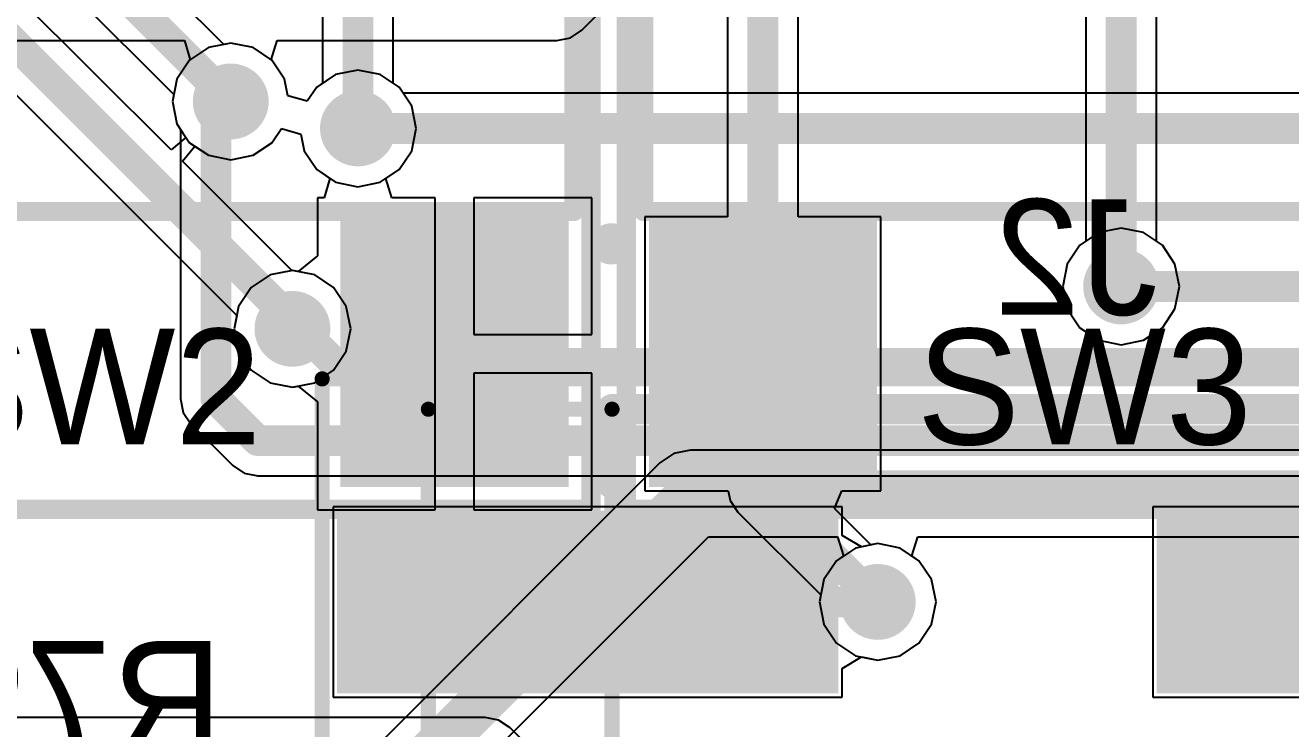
# Model space of a CAD drawing. Header units: millimetres. Extents: x 3.6 to 6.79, y 1.07 to 2.73.
# Drawn here: x 3.9997 to 4.328, y 2.2562 to 2.4388 of the extents above; entities that cross this region are included whole.
import ezdxf

# ---------------------------------------------------------------- set-up
doc = ezdxf.new("R2010")
doc.units = ezdxf.units.MM
doc.header["$MEASUREMENT"] = 0
for name, color, linetype in [('BottomLayer', 5, 'Continuous'), ('BottomOverlay', 54, 'Continuous'), ('BottomPaste', 16, 'Continuous'), ('BottomSolder', 6, 'Continuous'), ('Mechanical11', 56, 'Continuous'), ('Mechanical13', 56, 'Continuous'), ('Mechanical15', 56, 'Continuous'), ('MidLayer1', 16, 'Continuous'), ('MidLayer2', 76, 'Continuous'), ('MultiLayer', 9, 'Continuous'), ('TopLayer', 1, 'Continuous'), ('TopOverlay', 2, 'Continuous'), ('TopPaste', 8, 'Continuous'), ('TopSolder', 216, 'Continuous'), ('ViaHoleLayer', 16, 'Continuous')]:
    doc.layers.add(name, color=color, linetype=linetype)

# ---------------------------------------------------------------- blocks, each defined once
blk = doc.blocks.new('61031621121_B_11')
at = {"layer": 'BottomLayer'}
for points in [[(0.33032, 0.04528), (0.36968, 0.04528), (0.33032, 0.16732), (0.36968, 0.16732)], [(0.33032, -0.16732), (0.36968, -0.16732), (0.33032, -0.04528), (0.36968, -0.04528)]]:
    blk.add_solid(points, dxfattribs=at)
at = {"layer": 'BottomOverlay', "const_width": 0.00787}
for points in [[(0.38071, 0.1), (0.4, 0.1)], [(0.4, 0.1), (0.4, -0.1)]]:
    blk.add_lwpolyline(points, dxfattribs=at)
at = {"layer": 'BottomOverlay', "const_width": 0.00394}
for points in [[(0.37874, 0.1, 1), (0.38268, 0.1, 1)], [(0.39803, 0.1, 1), (0.40197, 0.1, 1)], [(0.39803, 0.1, 1), (0.40197, 0.1, 1)]]:
    blk.add_lwpolyline(points, format="xyb", close=True, dxfattribs=at)
at = {"layer": 'BottomPaste'}
for points in [[(0.33032, 0.04528), (0.36968, 0.04528), (0.33032, 0.16732), (0.36968, 0.16732)], [(0.33032, -0.16732), (0.36968, -0.16732), (0.33032, -0.04528), (0.36968, -0.04528)]]:
    blk.add_solid(points, dxfattribs=at)
at = {"layer": 'BottomSolder'}
for points in [[(0.32632, 0.04128), (0.37368, 0.04128), (0.32632, 0.17132), (0.37368, 0.17132)], [(0.32632, -0.17132), (0.37368, -0.17132), (0.32632, -0.04128), (0.37368, -0.04128)]]:
    blk.add_solid(points, dxfattribs=at)
at = {"layer": 'Mechanical11', "const_width": 0.00394}
for points in [[(-0.4, 0.1), (0.4, 0.1)], [(0.4, 0.1), (0.4, -0.1)]]:
    blk.add_lwpolyline(points, dxfattribs=at)
at = {"layer": 'Mechanical11', "const_width": 0.00197}
blk.add_lwpolyline([(0.39902, 0.1, 1), (0.40098, 0.1, 1)], format="xyb", close=True, dxfattribs=at)
blk.add_lwpolyline([(0.39902, 0.1, 1), (0.40098, 0.1, 1)], format="xyb", close=True, dxfattribs=at)
at = {"layer": 'Mechanical13', "const_width": 0.00394}
for points in [[(-0.4, 0.14764), (0.4, 0.14764)], [(0.4, 0.14764), (0.4, -0.14764)]]:
    blk.add_lwpolyline(points, dxfattribs=at)
at = {"layer": 'Mechanical13', "const_width": 0.00197}
blk.add_lwpolyline([(0.39902, 0.14764, 1), (0.40098, 0.14764, 1)], format="xyb", close=True, dxfattribs=at)
blk.add_lwpolyline([(0.39902, 0.14764, 1), (0.40098, 0.14764, 1)], format="xyb", close=True, dxfattribs=at)
at = {"layer": 'Mechanical15', "const_width": 0.00394}
for points in [[(-0.40787, 0.1752), (0.40787, 0.1752)], [(0.40787, 0.1752), (0.40787, -0.1752)]]:
    blk.add_lwpolyline(points, dxfattribs=at)
at = {"layer": 'Mechanical15', "const_width": 0.00197}
blk.add_lwpolyline([(0.40689, 0.1752, 1), (0.40886, 0.1752, 1)], format="xyb", close=True, dxfattribs=at)
blk.add_lwpolyline([(0.40689, 0.1752, 1), (0.40886, 0.1752, 1)], format="xyb", close=True, dxfattribs=at)
blk = doc.blocks.new('SW2_SMD_31')
at = {"layer": 'Mechanical15', "const_width": 0.005}
for points in [[(-0.19685, 0.12402), (-0.19685, -0.12402)], [(-0.19685, 0.12402), (0.19685, 0.12402)], [(0.19685, 0.12402), (0.19685, -0.12402)], [(-0.19685, -0.12402), (0.19685, -0.12402)]]:
    blk.add_lwpolyline(points, dxfattribs=at)
at = {"layer": 'Mechanical15', "const_width": 0.0025}
for points in [[(-0.1981, 0.12402, 1), (-0.1956, 0.12402, 1)], [(-0.1981, 0.12402, 1), (-0.1956, 0.12402, 1)], [(0.1956, 0.12402, 1), (0.1981, 0.12402, 1)], [(0.1956, 0.12402, 1), (0.1981, 0.12402, 1)], [(-0.1981, -0.12402, 1), (-0.1956, -0.12402, 1)], [(-0.1981, -0.12402, 1), (-0.1956, -0.12402, 1)], [(0.1956, -0.12402, 1), (0.1981, -0.12402, 1)], [(0.1956, -0.12402, 1), (0.1981, -0.12402, 1)]]:
    blk.add_lwpolyline(points, format="xyb", close=True, dxfattribs=at)
at = {"layer": 'TopLayer'}
for points in [[(-0.18701, 0.06299), (-0.12598, 0.06299), (-0.18701, 0.11417), (-0.12598, 0.11417)], [(0.12598, 0.06299), (0.18701, 0.06299), (0.12598, 0.11417), (0.18701, 0.11417)], [(-0.18701, -0.11417), (-0.12598, -0.11417), (-0.18701, -0.06299), (-0.12598, -0.06299)], [(0.12598, -0.11417), (0.18701, -0.11417), (0.12598, -0.06299), (0.18701, -0.06299)]]:
    blk.add_solid(points, dxfattribs=at)
at = {"layer": 'TopOverlay'}
for points, const_width in [([(-0.12653, 0.12795, 1), (-0.12937, 0.12795, 1)], 0.00787), ([(-0.13134, 0.12795, 1), (-0.1274, 0.12795, 1)], 0.00394), ([(-0.1285, 0.12795, 1), (-0.12456, 0.12795, 1)], 0.00394), ([(-0.1208, 0.11955, 1), (-0.1183, 0.11955, 1)], 0.0025), ([(-0.1208, 0.11955, 1), (-0.1183, 0.11955, 1)], 0.0025), ([(0.1183, 0.11955, 1), (0.1208, 0.11955, 1)], 0.0025), ([(0.1183, 0.11955, 1), (0.1208, 0.11955, 1)], 0.0025), ([(-0.1208, -0.11955, 1), (-0.1183, -0.11955, 1)], 0.0025), ([(-0.1208, -0.11955, 1), (-0.1183, -0.11955, 1)], 0.0025), ([(0.1183, -0.11955, 1), (0.1208, -0.11955, 1)], 0.0025), ([(0.1183, -0.11955, 1), (0.1208, -0.11955, 1)], 0.0025)]:
    blk.add_lwpolyline(points, format="xyb", close=True, dxfattribs=dict(at, const_width=const_width))
at = {"layer": 'TopOverlay', "const_width": 0.005}
for points in [[(-0.11955, 0.11955), (0.11955, 0.11955)], [(-0.11955, 0.11955), (-0.11955, -0.11955)], [(0.11955, 0.11955), (0.11955, -0.11955)], [(-0.11955, -0.11955), (0.11955, -0.11955)]]:
    blk.add_lwpolyline(points, dxfattribs=at)
at = {"layer": 'TopPaste'}
for points in [[(-0.18701, 0.06299), (-0.12598, 0.06299), (-0.18701, 0.11417), (-0.12598, 0.11417)], [(0.12598, 0.06299), (0.18701, 0.06299), (0.12598, 0.11417), (0.18701, 0.11417)], [(-0.18701, -0.11417), (-0.12598, -0.11417), (-0.18701, -0.06299), (-0.12598, -0.06299)], [(0.12598, -0.11417), (0.18701, -0.11417), (0.12598, -0.06299), (0.18701, -0.06299)]]:
    blk.add_solid(points, dxfattribs=at)
at = {"layer": 'TopSolder'}
for points in [[(-0.19101, 0.05899), (-0.12198, 0.05899), (-0.19101, 0.11817), (-0.12198, 0.11817)], [(0.12198, 0.05899), (0.19101, 0.05899), (0.12198, 0.11817), (0.19101, 0.11817)], [(-0.19101, -0.11817), (-0.12198, -0.11817), (-0.19101, -0.05899), (-0.12198, -0.05899)], [(0.12198, -0.11817), (0.19101, -0.11817), (0.12198, -0.05899), (0.19101, -0.05899)]]:
    blk.add_solid(points, dxfattribs=at)
blk = doc.blocks.new('SW2_SMD_32')
at = {"layer": 'Mechanical15', "const_width": 0.005}
for points in [[(-0.19685, 0.12402), (-0.19685, -0.12402)], [(-0.19685, 0.12402), (0.19685, 0.12402)], [(0.19685, 0.12402), (0.19685, -0.12402)], [(-0.19685, -0.12402), (0.19685, -0.12402)]]:
    blk.add_lwpolyline(points, dxfattribs=at)
at = {"layer": 'Mechanical15', "const_width": 0.0025}
for points in [[(-0.1981, 0.12402, 1), (-0.1956, 0.12402, 1)], [(-0.1981, 0.12402, 1), (-0.1956, 0.12402, 1)], [(0.1956, 0.12402, 1), (0.1981, 0.12402, 1)], [(0.1956, 0.12402, 1), (0.1981, 0.12402, 1)], [(-0.1981, -0.12402, 1), (-0.1956, -0.12402, 1)], [(-0.1981, -0.12402, 1), (-0.1956, -0.12402, 1)], [(0.1956, -0.12402, 1), (0.1981, -0.12402, 1)], [(0.1956, -0.12402, 1), (0.1981, -0.12402, 1)]]:
    blk.add_lwpolyline(points, format="xyb", close=True, dxfattribs=at)
at = {"layer": 'TopLayer'}
for points in [[(-0.18701, 0.06299), (-0.12598, 0.06299), (-0.18701, 0.11417), (-0.12598, 0.11417)], [(0.12598, 0.06299), (0.18701, 0.06299), (0.12598, 0.11417), (0.18701, 0.11417)], [(-0.18701, -0.11417), (-0.12598, -0.11417), (-0.18701, -0.06299), (-0.12598, -0.06299)], [(0.12598, -0.11417), (0.18701, -0.11417), (0.12598, -0.06299), (0.18701, -0.06299)]]:
    blk.add_solid(points, dxfattribs=at)
at = {"layer": 'TopOverlay'}
for points, const_width in [([(-0.12653, 0.12795, 1), (-0.12937, 0.12795, 1)], 0.00787), ([(-0.13134, 0.12795, 1), (-0.1274, 0.12795, 1)], 0.00394), ([(-0.1285, 0.12795, 1), (-0.12456, 0.12795, 1)], 0.00394), ([(-0.1208, 0.11955, 1), (-0.1183, 0.11955, 1)], 0.0025), ([(-0.1208, 0.11955, 1), (-0.1183, 0.11955, 1)], 0.0025), ([(0.1183, 0.11955, 1), (0.1208, 0.11955, 1)], 0.0025), ([(0.1183, 0.11955, 1), (0.1208, 0.11955, 1)], 0.0025), ([(-0.1208, -0.11955, 1), (-0.1183, -0.11955, 1)], 0.0025), ([(-0.1208, -0.11955, 1), (-0.1183, -0.11955, 1)], 0.0025), ([(0.1183, -0.11955, 1), (0.1208, -0.11955, 1)], 0.0025), ([(0.1183, -0.11955, 1), (0.1208, -0.11955, 1)], 0.0025)]:
    blk.add_lwpolyline(points, format="xyb", close=True, dxfattribs=dict(at, const_width=const_width))
at = {"layer": 'TopOverlay', "const_width": 0.005}
for points in [[(-0.11955, 0.11955), (0.11955, 0.11955)], [(-0.11955, 0.11955), (-0.11955, -0.11955)], [(0.11955, 0.11955), (0.11955, -0.11955)], [(-0.11955, -0.11955), (0.11955, -0.11955)]]:
    blk.add_lwpolyline(points, dxfattribs=at)
at = {"layer": 'TopPaste'}
for points in [[(-0.18701, 0.06299), (-0.12598, 0.06299), (-0.18701, 0.11417), (-0.12598, 0.11417)], [(0.12598, 0.06299), (0.18701, 0.06299), (0.12598, 0.11417), (0.18701, 0.11417)], [(-0.18701, -0.11417), (-0.12598, -0.11417), (-0.18701, -0.06299), (-0.12598, -0.06299)], [(0.12598, -0.11417), (0.18701, -0.11417), (0.12598, -0.06299), (0.18701, -0.06299)]]:
    blk.add_solid(points, dxfattribs=at)
at = {"layer": 'TopSolder'}
for points in [[(-0.19101, 0.05899), (-0.12198, 0.05899), (-0.19101, 0.11817), (-0.12198, 0.11817)], [(0.12198, 0.05899), (0.19101, 0.05899), (0.12198, 0.11817), (0.19101, 0.11817)], [(-0.19101, -0.11817), (-0.12198, -0.11817), (-0.19101, -0.05899), (-0.12198, -0.05899)], [(0.12198, -0.11817), (0.19101, -0.11817), (0.12198, -0.05899), (0.19101, -0.05899)]]:
    blk.add_solid(points, dxfattribs=at)

msp = doc.modelspace()

# ---------------------------------------------------------------- linework, layer by layer
at = {"layer": 'BottomLayer'}
for p, q in [((4.14409, 2.43751), (4.1714, 2.46482)), ((4.14111, 2.43552), (4.14409, 2.43751)), ((3.89969, 2.43482), (4.04097, 2.43482)), ((4.04097, 2.43482), (4.04248, 2.42982)), ((4.06352, 2.42982), (4.06503, 2.43482)), ((4.06503, 2.43482), (4.1376, 2.43482)), ((4.1376, 2.43482), (4.14111, 2.43552)), ((4.0423, 2.4297), (4.03902, 2.42479)), ((4.04248, 2.42982), (4.0423, 2.4297)), ((4.0637, 2.4297), (4.06352, 2.42982)), ((4.06698, 2.42479), (4.0637, 2.4297)), ((4.086, 2.42713), (4.08021, 2.42598)), ((4.09179, 2.42598), (4.086, 2.42713)), ((4.03902, 2.42479), (4.03787, 2.419)), ((4.06784, 2.42047), (4.06698, 2.42479)), ((4.08021, 2.42598), (4.0753, 2.4227)), ((4.0967, 2.4227), (4.09179, 2.42598)), ((4.07285, 2.41904), (4.06784, 2.42047)), ((4.0753, 2.4227), (4.07285, 2.41904)), ((4.09772, 2.42118), (4.0967, 2.4227)), ((4.47198, 2.42118), (4.09772, 2.42118)), ((4.03787, 2.419), (4.03902, 2.41321)), ((4.03902, 2.41321), (4.03998, 2.41177)), ((4.03998, 2.41177), (4.03998, 2.34184)), ((4.03998, 2.34184), (4.04068, 2.33833)), ((4.04068, 2.33833), (4.04267, 2.33535)), ((4.04267, 2.33535), (4.05351, 2.32451)), ((4.05351, 2.32451), (4.05649, 2.32252)), ((4.05649, 2.32252), (4.06, 2.32182)), ((4.06, 2.32182), (4.4712, 2.32182)), ((4.21165, 2.31383), (4.0796, 2.31383)), ((4.0796, 2.31383), (4.0796, 2.26446)), ((4.21165, 2.30639), (4.21165, 2.31383)), ((4.42424, 2.31383), (4.2922, 2.31383)), ((4.2922, 2.31383), (4.2922, 2.26446)), ((4.21665, 2.30344), (4.21165, 2.30639)), ((4.22086, 2.30428), (4.21665, 2.30344)), ((4.22665, 2.30312), (4.22086, 2.30428)), ((4.23156, 2.29984), (4.22665, 2.30312)), ((4.23484, 2.29493), (4.23156, 2.29984)), ((4.23599, 2.28914), (4.23484, 2.29493)), ((4.23484, 2.28335), (4.23599, 2.28914)), ((4.23156, 2.27844), (4.23484, 2.28335)), ((4.22665, 2.27516), (4.23156, 2.27844)), ((4.22086, 2.27401), (4.22665, 2.27516)), ((4.21165, 2.27189), (4.21665, 2.27485)), ((4.21165, 2.26446), (4.21165, 2.27189)), ((4.21665, 2.27485), (4.22086, 2.27401)), ((4.0796, 2.26446), (4.21165, 2.26446)), ((4.2922, 2.26446), (4.42424, 2.26446)), ((4.119, 2.25918), (3.9868, 2.25918)), ((4.12251, 2.25848), (4.119, 2.25918)), ((4.12549, 2.25649), (4.12251, 2.25848)), ((4.15211, 2.22987), (4.12549, 2.25649))]:
    msp.add_line(p, q, dxfattribs=at)
for points, const_width in [([(4.04808, 2.419, 1), (4.05792, 2.419, 1)], 0.00984), ([(4.051, 2.419, 1), (4.055, 2.419, 1)], 0.004), ([(4.08108, 2.412, 1), (4.09092, 2.412, 1)], 0.00984), ([(4.04716, 2.41516, 1), (4.05116, 2.41516, 1)], 0.004), ([(4.04716, 2.41516, 1), (4.05116, 2.41516, 1)], 0.004), ([(4.084, 2.412, 1), (4.088, 2.412, 1)], 0.004), ([(4.27908, 2.371, 1), (4.28892, 2.371, 1)], 0.00984), ([(4.282, 2.371, 1), (4.286, 2.371, 1)], 0.004), ([(4.06408, 2.36, 1), (4.07392, 2.36, 1)], 0.00984), ([(4.067, 2.36, 1), (4.071, 2.36, 1)], 0.004), ([(4.069, 2.36, 1), (4.073, 2.36, 1)], 0.004), ([(4.069, 2.36, 1), (4.073, 2.36, 1)], 0.004), ([(4.078, 2.351, 1), (4.082, 2.351, 1)], 0.004), ([(4.078, 2.351, 1), (4.082, 2.351, 1)], 0.004), ([(4.04716, 2.34184, 1), (4.05116, 2.34184, 1)], 0.004), ([(4.04716, 2.34184, 1), (4.05116, 2.34184, 1)], 0.004), ([(4.058, 2.331, 1), (4.062, 2.331, 1)], 0.004), ([(4.058, 2.331, 1), (4.062, 2.331, 1)], 0.004), ([(4.21594, 2.28914, 1), (4.22578, 2.28914, 1)], 0.00984), ([(4.14362, 2.28914, 1), (4.14762, 2.28914, 1)], 0.004), ([(4.21886, 2.28914, 1), (4.22286, 2.28914, 1)], 0.004)]:
    msp.add_lwpolyline(points, format="xyb", close=True, dxfattribs=dict(at, const_width=const_width))
at = {"layer": 'BottomLayer', "const_width": 0.008}
for points in [[(4.04916, 2.41516), (4.053, 2.419)], [(4.04916, 2.34184), (4.04916, 2.41516)], [(4.086, 2.412), (4.47198, 2.412)], [(4.284, 2.371), (4.49, 2.371)], [(4.069, 2.36), (4.071, 2.36)], [(4.071, 2.36), (4.08, 2.351)], [(4.08, 2.351), (4.4902, 2.351)], [(4.04916, 2.34184), (4.06, 2.331)], [(4.06, 2.331), (4.475, 2.331)], [(4.14562, 2.28914), (4.22086, 2.28914)]]:
    msp.add_lwpolyline(points, dxfattribs=at)
at = {"layer": 'MidLayer1'}
for p, q in [((4.0512, 2.43378), (3.88016, 2.60482)), ((3.86987, 2.58916), (4.03822, 2.4208)), ((4.03751, 2.40647), (3.91249, 2.53149)), ((3.9022, 2.51582), (4.05456, 2.36347)), ((4.053, 2.43413), (4.0512, 2.43378)), ((4.05879, 2.43298), (4.053, 2.43413)), ((4.0637, 2.4297), (4.05879, 2.43298)), ((4.06698, 2.42479), (4.0637, 2.4297)), ((4.086, 2.42713), (4.08021, 2.42598)), ((4.09179, 2.42598), (4.086, 2.42713)), ((4.06784, 2.42047), (4.06698, 2.42479)), ((4.08021, 2.42598), (4.0753, 2.4227)), ((4.0967, 2.4227), (4.09179, 2.42598)), ((4.03822, 2.4208), (4.03787, 2.419)), ((4.07285, 2.41904), (4.06784, 2.42047)), ((4.0753, 2.4227), (4.07285, 2.41904)), ((4.09998, 2.41779), (4.0967, 2.4227)), ((4.03787, 2.419), (4.03902, 2.41321)), ((4.10113, 2.412), (4.09998, 2.41779)), ((4.03902, 2.41321), (4.04052, 2.41096)), ((4.04052, 2.41096), (4.04139, 2.40966)), ((4.0637, 2.4083), (4.06615, 2.41196)), ((4.06615, 2.41196), (4.07116, 2.41053)), ((4.07116, 2.41053), (4.07202, 2.40621)), ((4.09998, 2.40621), (4.10113, 2.412)), ((4.04139, 2.40966), (4.03751, 2.40647)), ((4.04047, 2.40351), (4.04366, 2.40739)), ((4.04366, 2.40739), (4.04496, 2.40652)), ((4.04496, 2.40652), (4.04721, 2.40502)), ((4.05879, 2.40502), (4.0637, 2.4083)), ((4.06887, 2.37511), (4.04047, 2.40351)), ((4.04721, 2.40502), (4.053, 2.40387)), ((4.053, 2.40387), (4.05879, 2.40502)), ((4.07202, 2.40621), (4.0753, 2.4013)), ((4.0967, 2.4013), (4.09998, 2.40621)), ((4.0753, 2.4013), (4.08021, 2.39802)), ((4.09179, 2.39802), (4.0967, 2.4013)), ((4.08021, 2.39802), (4.086, 2.39687)), ((4.086, 2.39687), (4.09179, 2.39802)), ((4.27821, 2.38498), (4.2733, 2.3817)), ((4.284, 2.38613), (4.27821, 2.38498)), ((4.28979, 2.38498), (4.284, 2.38613)), ((4.2947, 2.3817), (4.28979, 2.38498)), ((4.2733, 2.3817), (4.27002, 2.37679)), ((4.29798, 2.37679), (4.2947, 2.3817)), ((4.069, 2.37513), (4.06887, 2.37511)), ((4.07479, 2.37398), (4.069, 2.37513)), ((4.0797, 2.3707), (4.07479, 2.37398)), ((4.27002, 2.37679), (4.26887, 2.371)), ((4.29913, 2.371), (4.29798, 2.37679)), ((4.08298, 2.36579), (4.0797, 2.3707)), ((4.26887, 2.371), (4.27002, 2.36521)), ((4.29798, 2.36521), (4.29913, 2.371)), ((4.08413, 2.36), (4.08298, 2.36579)), ((4.27002, 2.36521), (4.2733, 2.3603)), ((4.2947, 2.3603), (4.29798, 2.36521)), ((4.05456, 2.36347), (4.05387, 2.36)), ((4.05387, 2.36), (4.05502, 2.35421)), ((4.08298, 2.35421), (4.08413, 2.36)), ((4.2733, 2.3603), (4.27821, 2.35702)), ((4.28979, 2.35702), (4.2947, 2.3603)), ((4.05502, 2.35421), (4.0583, 2.3493)), ((4.0797, 2.3493), (4.08298, 2.35421)), ((4.27821, 2.35702), (4.284, 2.35587)), ((4.284, 2.35587), (4.28979, 2.35702)), ((4.0583, 2.3493), (4.06321, 2.34602)), ((4.07479, 2.34602), (4.0797, 2.3493)), ((4.06321, 2.34602), (4.069, 2.34487)), ((4.069, 2.34487), (4.07479, 2.34602)), ((4.17227, 2.32849), (4.16798, 2.32763)), ((5.4732, 2.32849), (4.17227, 2.32849)), ((4.17227, 2.32849), (4.17227, 2.32849)), ((4.16434, 2.3252), (4.06109, 2.22195)), ((4.16798, 2.32763), (4.16434, 2.3252)), ((4.07695, 2.20609), (4.17692, 2.30606)), ((4.17692, 2.30606), (4.21046, 2.30606)), ((4.21046, 2.30606), (4.21197, 2.30106)), ((4.22974, 2.30106), (4.23126, 2.30606)), ((4.23126, 2.30606), (4.43274, 2.30606)), ((4.21016, 2.29984), (4.20688, 2.29493)), ((4.21197, 2.30106), (4.21016, 2.29984)), ((4.23156, 2.29984), (4.22974, 2.30106)), ((4.23484, 2.29493), (4.23156, 2.29984)), ((4.20688, 2.29493), (4.20573, 2.28914)), ((4.23599, 2.28914), (4.23484, 2.29493)), ((4.20573, 2.28914), (4.20688, 2.28335)), ((4.23484, 2.28335), (4.23599, 2.28914)), ((4.20688, 2.28335), (4.21016, 2.27844)), ((4.23156, 2.27844), (4.23484, 2.28335)), ((4.21016, 2.27844), (4.21507, 2.27516)), ((4.22665, 2.27516), (4.23156, 2.27844)), ((4.21507, 2.27516), (4.22086, 2.27401)), ((4.22086, 2.27401), (4.22665, 2.27516))]:
    msp.add_line(p, q, dxfattribs=at)
for points, const_width in [([(3.87367, 2.59833), (4.053, 2.419)], 0.008), ([(3.906, 2.525), (4.069, 2.362)], 0.008), ([(4.069, 2.36), (4.069, 2.362)], 0.008), ([(4.062, 2.207), (4.17227, 2.31727)], 0.012), ([(4.17227, 2.31727), (5.4732, 2.31727)], 0.012)]:
    msp.add_lwpolyline(points, dxfattribs=dict(at, const_width=const_width))
for points, const_width in [([(4.04808, 2.419, 1), (4.05792, 2.419, 1)], 0.00984), ([(4.051, 2.419, 1), (4.055, 2.419, 1)], 0.004), ([(4.08108, 2.412, 1), (4.09092, 2.412, 1)], 0.00984), ([(4.27908, 2.371, 1), (4.28892, 2.371, 1)], 0.00984), ([(4.06408, 2.36, 1), (4.07392, 2.36, 1)], 0.00984), ([(4.067, 2.362, 1), (4.071, 2.362, 1)], 0.004), ([(4.067, 2.362, 1), (4.071, 2.362, 1)], 0.004), ([(4.067, 2.36, 1), (4.071, 2.36, 1)], 0.004), ([(4.16927, 2.31727, 1), (4.17527, 2.31727, 1)], 0.006), ([(4.16927, 2.31727, 1), (4.17527, 2.31727, 1)], 0.006), ([(4.21594, 2.28914, 1), (4.22578, 2.28914, 1)], 0.00984)]:
    msp.add_lwpolyline(points, format="xyb", close=True, dxfattribs=dict(at, const_width=const_width))
at = {"layer": 'MidLayer2'}
for p, q in [((4.04721, 2.43298), (4.0423, 2.4297)), ((4.053, 2.43413), (4.04721, 2.43298)), ((4.05879, 2.43298), (4.053, 2.43413)), ((4.0637, 2.4297), (4.05879, 2.43298)), ((4.0423, 2.4297), (4.03902, 2.42479)), ((4.06698, 2.42479), (4.0637, 2.4297)), ((4.086, 2.42713), (4.08021, 2.42598)), ((4.09179, 2.42598), (4.086, 2.42713)), ((4.03902, 2.42479), (4.03787, 2.419)), ((4.06784, 2.42047), (4.06698, 2.42479)), ((4.08021, 2.42598), (4.0753, 2.4227)), ((4.0967, 2.4227), (4.09179, 2.42598)), ((4.07285, 2.41904), (4.06784, 2.42047)), ((4.0753, 2.4227), (4.07285, 2.41904)), ((4.09998, 2.41779), (4.0967, 2.4227)), ((4.03787, 2.419), (4.03902, 2.41321)), ((4.10113, 2.412), (4.09998, 2.41779)), ((4.03902, 2.41321), (4.0423, 2.4083)), ((4.0637, 2.4083), (4.06615, 2.41196)), ((4.06615, 2.41196), (4.07116, 2.41053)), ((4.07116, 2.41053), (4.07202, 2.40621)), ((4.09998, 2.40621), (4.10113, 2.412)), ((4.0423, 2.4083), (4.04721, 2.40502)), ((4.05879, 2.40502), (4.0637, 2.4083)), ((4.04721, 2.40502), (4.053, 2.40387)), ((4.053, 2.40387), (4.05879, 2.40502)), ((4.07202, 2.40621), (4.0753, 2.4013)), ((4.0967, 2.4013), (4.09998, 2.40621)), ((4.0753, 2.4013), (4.08021, 2.39802)), ((4.09179, 2.39802), (4.0967, 2.4013)), ((4.08021, 2.39802), (4.086, 2.39687)), ((4.086, 2.39687), (4.09179, 2.39802)), ((4.27821, 2.38498), (4.2733, 2.3817)), ((4.284, 2.38613), (4.27821, 2.38498)), ((4.28979, 2.38498), (4.284, 2.38613)), ((4.2947, 2.3817), (4.28979, 2.38498)), ((4.2733, 2.3817), (4.27002, 2.37679)), ((4.29798, 2.37679), (4.2947, 2.3817)), ((4.06321, 2.37398), (4.0583, 2.3707)), ((4.069, 2.37513), (4.06321, 2.37398)), ((4.07479, 2.37398), (4.069, 2.37513)), ((4.0797, 2.3707), (4.07479, 2.37398)), ((4.27002, 2.37679), (4.26887, 2.371)), ((4.29913, 2.371), (4.29798, 2.37679)), ((4.0583, 2.3707), (4.05502, 2.36579)), ((4.08298, 2.36579), (4.0797, 2.3707)), ((4.26887, 2.371), (4.27002, 2.36521)), ((4.29798, 2.36521), (4.29913, 2.371)), ((4.05502, 2.36579), (4.05387, 2.36)), ((4.08413, 2.36), (4.08298, 2.36579)), ((4.27002, 2.36521), (4.2733, 2.3603)), ((4.2947, 2.3603), (4.29798, 2.36521)), ((4.05387, 2.36), (4.05502, 2.35421)), ((4.08298, 2.35421), (4.08413, 2.36)), ((4.2733, 2.3603), (4.27821, 2.35702)), ((4.28979, 2.35702), (4.2947, 2.3603)), ((4.05502, 2.35421), (4.0583, 2.3493)), ((4.0797, 2.3493), (4.08298, 2.35421)), ((4.27821, 2.35702), (4.284, 2.35587)), ((4.284, 2.35587), (4.28979, 2.35702)), ((4.0583, 2.3493), (4.06321, 2.34602)), ((4.07479, 2.34602), (4.0797, 2.3493)), ((4.06321, 2.34602), (4.069, 2.34487)), ((4.069, 2.34487), (4.07479, 2.34602)), ((4.21507, 2.30312), (4.21016, 2.29984)), ((4.22086, 2.30428), (4.21507, 2.30312)), ((4.22665, 2.30312), (4.22086, 2.30428)), ((4.23156, 2.29984), (4.22665, 2.30312)), ((4.21016, 2.29984), (4.20688, 2.29493)), ((4.23484, 2.29493), (4.23156, 2.29984)), ((4.20688, 2.29493), (4.20573, 2.28914)), ((4.23599, 2.28914), (4.23484, 2.29493)), ((4.20573, 2.28914), (4.20688, 2.28335)), ((4.23484, 2.28335), (4.23599, 2.28914)), ((4.20688, 2.28335), (4.21016, 2.27844)), ((4.23156, 2.27844), (4.23484, 2.28335)), ((4.21016, 2.27844), (4.21507, 2.27516)), ((4.22665, 2.27516), (4.23156, 2.27844)), ((4.21507, 2.27516), (4.22086, 2.27401)), ((4.22086, 2.27401), (4.22665, 2.27516))]:
    msp.add_line(p, q, dxfattribs=at)
at = {"layer": 'MidLayer2', "const_width": 0.00984}
for points in [[(4.04808, 2.419, 1), (4.05792, 2.419, 1)], [(4.08108, 2.412, 1), (4.09092, 2.412, 1)], [(4.27908, 2.371, 1), (4.28892, 2.371, 1)], [(4.06408, 2.36, 1), (4.07392, 2.36, 1)], [(4.21594, 2.28914, 1), (4.22578, 2.28914, 1)]]:
    msp.add_lwpolyline(points, format="xyb", close=True, dxfattribs=at)
at = {"layer": 'MultiLayer', "const_width": 0.00984}
for points in [[(4.04808, 2.419, 1), (4.05792, 2.419, 1)], [(4.08108, 2.412, 1), (4.09092, 2.412, 1)], [(4.27908, 2.371, 1), (4.28892, 2.371, 1)], [(4.06408, 2.36, 1), (4.07392, 2.36, 1)], [(4.21594, 2.28914, 1), (4.22578, 2.28914, 1)]]:
    msp.add_lwpolyline(points, format="xyb", close=True, dxfattribs=at)
at = {"layer": 'TopLayer'}
for p, q in [((4.18189, 2.63098), (4.18189, 2.38902)), ((4.20024, 2.38902), (4.20024, 2.54432)), ((4.29318, 2.38272), (4.29318, 2.526)), ((4.27482, 2.5222), (4.27482, 2.38272)), ((4.07682, 2.50828), (4.07682, 2.42372)), ((4.09518, 2.42372), (4.09518, 2.50828)), ((4.04721, 2.43298), (4.0423, 2.4297)), ((4.053, 2.43413), (4.04721, 2.43298)), ((4.05879, 2.43298), (4.053, 2.43413)), ((4.0637, 2.4297), (4.05879, 2.43298)), ((4.0423, 2.4297), (4.03902, 2.42479)), ((4.06698, 2.42479), (4.0637, 2.4297)), ((4.03902, 2.42479), (4.03787, 2.419)), ((4.06784, 2.42047), (4.06698, 2.42479)), ((4.07682, 2.42372), (4.0753, 2.4227)), ((4.0967, 2.4227), (4.09518, 2.42372)), ((4.07285, 2.41904), (4.06784, 2.42047)), ((4.0753, 2.4227), (4.07285, 2.41904)), ((4.09998, 2.41779), (4.0967, 2.4227)), ((4.03787, 2.419), (4.03902, 2.41321)), ((4.10113, 2.412), (4.09998, 2.41779)), ((4.03902, 2.41321), (4.0423, 2.4083)), ((4.0637, 2.4083), (4.06615, 2.41196)), ((4.06615, 2.41196), (4.07116, 2.41053)), ((4.07116, 2.41053), (4.07202, 2.40621)), ((4.09998, 2.40621), (4.10113, 2.412)), ((4.0423, 2.4083), (4.04721, 2.40502)), ((4.05879, 2.40502), (4.0637, 2.4083)), ((4.04721, 2.40502), (4.053, 2.40387)), ((4.053, 2.40387), (4.05879, 2.40502)), ((4.07202, 2.40621), (4.0753, 2.4013)), ((4.0967, 2.4013), (4.09998, 2.40621)), ((4.0753, 2.4013), (4.07872, 2.39902)), ((4.09328, 2.39902), (4.0967, 2.4013)), ((4.07872, 2.39902), (4.0772, 2.39402)), ((4.0948, 2.39402), (4.09328, 2.39902)), ((4.0772, 2.39402), (4.07547, 2.39402)), ((4.07547, 2.39402), (4.07547, 2.37894)), ((4.10606, 2.39402), (4.0948, 2.39402)), ((4.10606, 2.3535), (4.10606, 2.39402)), ((4.14665, 2.39402), (4.11606, 2.39402)), ((4.11606, 2.39402), (4.11606, 2.3585)), ((4.14665, 2.3585), (4.14665, 2.39402)), ((4.18189, 2.38902), (4.16047, 2.38902)), ((4.16047, 2.38902), (4.16047, 2.31799)), ((4.22166, 2.38902), (4.20024, 2.38902)), ((4.22166, 2.31799), (4.22166, 2.38902)), ((4.2733, 2.3817), (4.27002, 2.37679)), ((4.27482, 2.38272), (4.2733, 2.3817)), ((4.2947, 2.3817), (4.29318, 2.38272)), ((4.29798, 2.37679), (4.2947, 2.3817)), ((4.07547, 2.37894), (4.07047, 2.37484)), ((4.06321, 2.37398), (4.0583, 2.3707)), ((4.069, 2.37513), (4.06321, 2.37398)), ((4.07047, 2.37484), (4.069, 2.37513)), ((4.27002, 2.37679), (4.26887, 2.371)), ((4.29913, 2.371), (4.29798, 2.37679)), ((4.0583, 2.3707), (4.05502, 2.36579)), ((4.26887, 2.371), (4.27002, 2.36521)), ((4.29798, 2.36521), (4.29913, 2.371)), ((4.05502, 2.36579), (4.05387, 2.36)), ((4.27002, 2.36521), (4.2733, 2.3603)), ((4.2947, 2.3603), (4.29798, 2.36521)), ((4.05387, 2.36), (4.05502, 2.35421)), ((4.11606, 2.3585), (4.14665, 2.3585)), ((4.2733, 2.3603), (4.27821, 2.35702)), ((4.28979, 2.35702), (4.2947, 2.3603)), ((4.05502, 2.35421), (4.0583, 2.3493)), ((4.27821, 2.35702), (4.284, 2.35587)), ((4.284, 2.35587), (4.28979, 2.35702)), ((4.10606, 2.31299), (4.10606, 2.3535)), ((4.0583, 2.3493), (4.06321, 2.34602)), ((4.14665, 2.3485), (4.11606, 2.3485)), ((4.11606, 2.3485), (4.11606, 2.31299)), ((4.14665, 2.31299), (4.14665, 2.3485)), ((4.06321, 2.34602), (4.069, 2.34487)), ((4.069, 2.34487), (4.07047, 2.34516)), ((4.07047, 2.34516), (4.07547, 2.34106)), ((4.07547, 2.34106), (4.07547, 2.31299)), ((4.16047, 2.31799), (4.18208, 2.31799)), ((4.18208, 2.31799), (4.18259, 2.31542)), ((4.2096, 2.31337), (4.21152, 2.31799)), ((4.21152, 2.31799), (4.22166, 2.31799)), ((4.18259, 2.31542), (4.18458, 2.31245)), ((4.07547, 2.31299), (4.10606, 2.31299)), ((4.11606, 2.31299), (4.14665, 2.31299)), ((4.18458, 2.31245), (4.20608, 2.29094)), ((4.21906, 2.30392), (4.2096, 2.31337)), ((4.22086, 2.30428), (4.21906, 2.30392)), ((4.22665, 2.30312), (4.22086, 2.30428)), ((4.23156, 2.29984), (4.22665, 2.30312)), ((4.23484, 2.29493), (4.23156, 2.29984)), ((4.23599, 2.28914), (4.23484, 2.29493)), ((4.20608, 2.29094), (4.20573, 2.28914)), ((4.20573, 2.28914), (4.20688, 2.28335)), ((4.23484, 2.28335), (4.23599, 2.28914)), ((4.20688, 2.28335), (4.21016, 2.27844)), ((4.23156, 2.27844), (4.23484, 2.28335)), ((4.21016, 2.27844), (4.21507, 2.27516)), ((4.22665, 2.27516), (4.23156, 2.27844)), ((4.21507, 2.27516), (4.22086, 2.27401)), ((4.22086, 2.27401), (4.22665, 2.27516))]:
    msp.add_line(p, q, dxfattribs=at)
at = {"layer": 'TopLayer', "const_width": 0.008}
for points in [[(4.19106, 2.3535), (4.19106, 2.6665)], [(4.284, 2.371), (4.284, 2.526)], [(4.086, 2.412), (4.086, 2.52)], [(4.19106, 2.31894), (4.19106, 2.3535)], [(4.19106, 2.31894), (4.22086, 2.28914)]]:
    msp.add_lwpolyline(points, dxfattribs=at)
at = {"layer": 'TopLayer'}
for points, const_width in [([(4.04808, 2.419, 1), (4.05792, 2.419, 1)], 0.00984), ([(4.08108, 2.412, 1), (4.09092, 2.412, 1)], 0.00984), ([(4.084, 2.412, 1), (4.088, 2.412, 1)], 0.004), ([(4.27908, 2.371, 1), (4.28892, 2.371, 1)], 0.00984), ([(4.282, 2.371, 1), (4.286, 2.371, 1)], 0.004), ([(4.06408, 2.36, 1), (4.07392, 2.36, 1)], 0.00984), ([(4.18906, 2.3535, 1), (4.19306, 2.3535, 1)], 0.004), ([(4.18906, 2.3535, 1), (4.19306, 2.3535, 1)], 0.004), ([(4.18906, 2.31894, 1), (4.19306, 2.31894, 1)], 0.004), ([(4.18906, 2.31894, 1), (4.19306, 2.31894, 1)], 0.004), ([(4.21594, 2.28914, 1), (4.22578, 2.28914, 1)], 0.00984), ([(4.21886, 2.28914, 1), (4.22286, 2.28914, 1)], 0.004)]:
    msp.add_lwpolyline(points, format="xyb", close=True, dxfattribs=dict(at, const_width=const_width))
at = {"layer": 'ViaHoleLayer', "const_width": 0.00591}
for points in [[(4.05005, 2.419, 1), (4.05595, 2.419, 1)], [(4.08305, 2.412, 1), (4.08895, 2.412, 1)], [(4.28105, 2.371, 1), (4.28695, 2.371, 1)], [(4.06605, 2.36, 1), (4.07195, 2.36, 1)], [(4.21791, 2.28914, 1), (4.22381, 2.28914, 1)]]:
    msp.add_lwpolyline(points, format="xyb", close=True, dxfattribs=at)

# ---------------------------------------------------------------- block references
at = {"rotation": 90}
for name, p in [('SW2_SMD_32', (4.02248, 2.51)), ('SW2_SMD_31', (4.27965, 2.51)), ('61031621121_B_11', (4.25192, 1.93914))]:
    msp.add_blockref(name, p, dxfattribs=at)

# ---------------------------------------------------------------- texts
at = {"layer": 'BottomOverlay', "text_generation_flag": 2}
for s, p in [('J2', (4.29342, 2.36364)), ('R79', (4.051, 2.249))]:
    msp.add_text(s, height=0.03, dxfattribs=at).set_placement(p)
at = {"layer": 'TopOverlay'}
for s, p in [('SW2', (3.974, 2.33)), ('SW3', (4.231, 2.33))]:
    msp.add_text(s, height=0.03, dxfattribs=at).set_placement(p)

doc.saveas('drawing.dxf')
